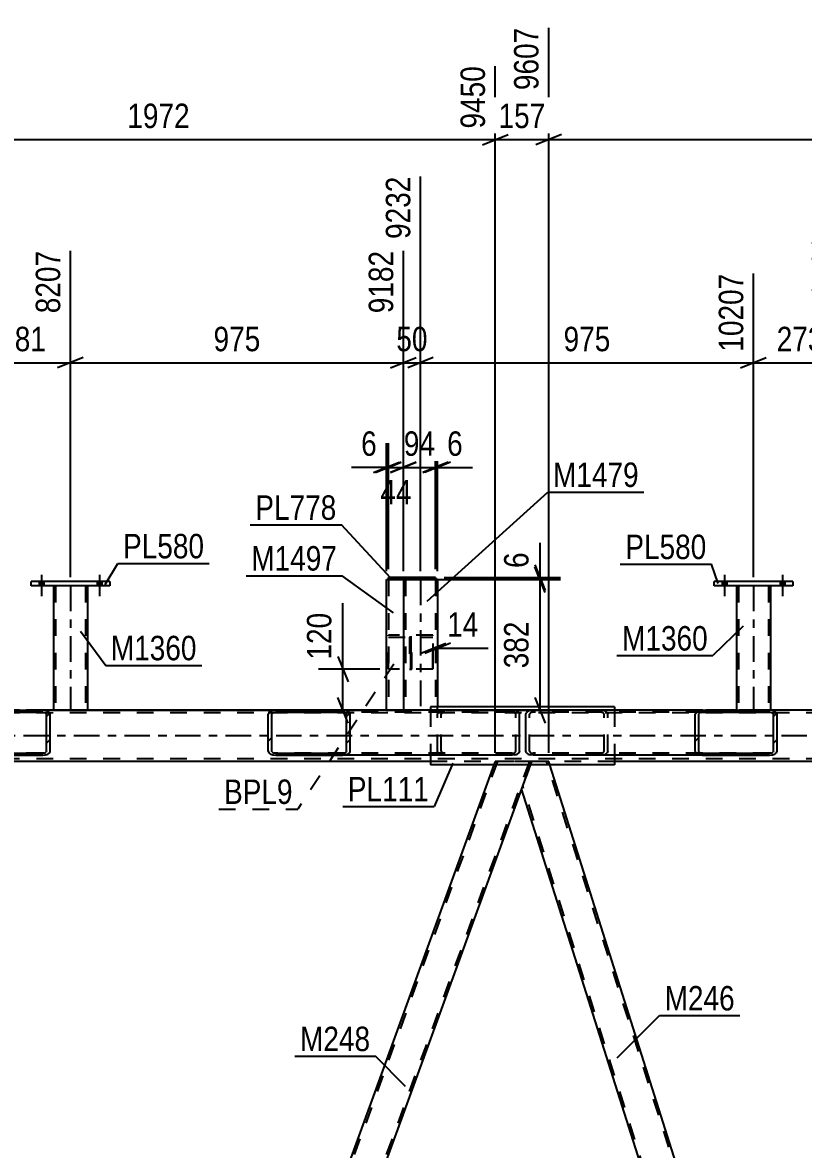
# Model space of a CAD drawing. Header units: millimetres. Extents: x -858 to 331, y -869 to -28.
# Drawn here: x -463.4 to -371.9, y -333 to -201 of the extents above; entities that cross this region are included whole.
import ezdxf

# ---------------------------------------------------------------- set-up
doc = ezdxf.new("R2010")
doc.units = ezdxf.units.MM
doc.linetypes.add('DXK_LINE_DOT2', pattern=[3.9198, 1.9599, -1.9599])
doc.linetypes.add('DXK_LINE_DOT3', pattern=[5.9187, 2.979, -0.9799, 0.9799, -0.9799])
doc.styles.add('Arial Narrow', font='ARIALN.TTF', dxfattribs={"height": 0.2})

# ---------------------------------------------------------------- blocks, each defined once
blk = doc.blocks.new('Part-570393797-12494 - 12424')
at = {"color": 2, "linetype": 'Continuous'}
for p, q in [((-420.75, -281.54), (-420.75, -266.24)), ((-420.75, -266.24), (-418.75, -266.24)), ((-418.75, -266.24), (-418.75, -281.54))]:
    blk.add_line(p, q, dxfattribs=at)
at = {"color": 7, "linetype": 'DXK_LINE_DOT2'}
for p, q in [((-420.51, -266.24), (-420.51, -281.54)), ((-420.75, -281.54), (-418.75, -281.54)), ((-420.75, -281.54), (-420.75, -281.54)), ((-420.75, -281.54), (-420.75, -281.54)), ((-418.75, -281.54), (-418.75, -281.54)), ((-418.75, -281.54), (-418.75, -281.54)), ((-418.75, -281.54), (-418.75, -281.54))]:
    blk.add_line(p, q, dxfattribs=at)
at = {"color": 7, "linetype": 'DXK_LINE_DOT3'}
blk.add_line((-418.75, -266.24), (-418.75, -281.54), dxfattribs=at)
blk = doc.blocks.new('Part-570393797-12430 - 12424')
at = {"color": 2, "linetype": 'Continuous'}
for p, q in [((-415.56, -281.14), (-415.56, -281.54)), ((-394.01, -281.14), (-415.56, -281.14)), ((-394.01, -281.14), (-394.01, -281.54)), ((-415.56, -286.82), (-415.56, -287.94)), ((-394.01, -286.82), (-394.01, -287.94)), ((-394.01, -287.94), (-415.56, -287.94))]:
    blk.add_line(p, q, dxfattribs=at)
at = {"color": 7, "linetype": 'DXK_LINE_DOT2'}
for p, q in [((-415.56, -281.54), (-415.56, -286.82)), ((-394.01, -281.54), (-394.01, -286.82))]:
    blk.add_line(p, q, dxfattribs=at)
blk = doc.blocks.new('Part-570393797-12452 - 12424')
at = {"color": 7, "linetype": 'DXK_LINE_DOT2'}
for p, q in [((-418.75, -266.24), (-418.75, -281.54)), ((-418.68, -266.24), (-418.75, -266.24)), ((-418.51, -266.24), (-418.51, -281.54)), ((-418.51, -266.24), (-418.49, -266.24)), ((-414.99, -266.24), (-414.99, -281.54)), ((-414.75, -281.54), (-414.75, -281.14)), ((-414.75, -281.54), (-415.56, -281.54))]:
    blk.add_line(p, q, dxfattribs=at)
at = {"color": 2, "linetype": 'Continuous'}
for p, q in [((-414.75, -266.24), (-418.68, -266.24)), ((-414.75, -266.24), (-414.75, -281.14)), ((-415.56, -281.54), (-418.75, -281.54))]:
    blk.add_line(p, q, dxfattribs=at)
at = {"color": 7, "linetype": 'DXK_LINE_DOT3'}
blk.add_line((-416.75, -266.24), (-416.75, -281.54), dxfattribs=at)
blk = doc.blocks.new('Part-570393797-12536 - 12424')
at = {"color": 7, "linetype": 'DXK_LINE_DOT2'}
for p, q in [((-87.4, -281.86), (-786.02, -281.86)), ((-87.4, -281.54), (-754, -281.54)), ((-460.99, -281.54), (-518.85, -281.54)), ((-375.86, -281.54), (-433.71, -281.54)), ((-87.4, -287.22), (-786.02, -287.22)), ((-394.01, -287.54), (-415.56, -287.54))]:
    blk.add_line(p, q, dxfattribs=at)
at = {"color": 2, "linetype": 'Continuous'}
for p, q in [((-433.71, -281.54), (-460.99, -281.54)), ((-348.58, -281.54), (-375.86, -281.54)), ((-415.56, -287.54), (-479.14, -287.54)), ((-330.42, -287.54), (-394.01, -287.54))]:
    blk.add_line(p, q, dxfattribs=at)
at = {"color": 7, "linetype": 'DXK_LINE_DOT3'}
blk.add_line((-87.4, -284.54), (-786.02, -284.54), dxfattribs=at)
blk = doc.blocks.new('Part-570393797-12509 - 12424')
at = {"color": 2, "linetype": 'Continuous'}
for p, q in [((-414.99, -266), (-420.51, -266)), ((-420.51, -266.24), (-420.51, -266)), ((-418.68, -266.24), (-418.75, -266.24)), ((-414.99, -266), (-414.99, -266.24))]:
    blk.add_line(p, q, dxfattribs=at)
at = {"color": 7, "linetype": 'DXK_LINE_DOT2'}
for p, q in [((-418.75, -266.24), (-420.51, -266.24)), ((-414.99, -266.24), (-418.68, -266.24))]:
    blk.add_line(p, q, dxfattribs=at)
blk = doc.blocks.new('Part-570393797-12618 - 12424')
at = {"color": 2, "linetype": 'Continuous'}
for p, q in [((-459.75, -266.96), (-459.75, -281.54)), ((-455.75, -266.96), (-455.75, -281.54)), ((-459.75, -281.54), (-455.75, -281.54))]:
    blk.add_line(p, q, dxfattribs=at)
at = {"color": 7, "linetype": 'DXK_LINE_DOT2'}
for p, q in [((-455.75, -266.96), (-459.75, -266.96)), ((-459.75, -266.96), (-459.71, -266.96)), ((-459.51, -266.96), (-459.51, -281.54)), ((-455.99, -266.96), (-455.99, -281.54)), ((-456.04, -281.54), (-456, -281.54)), ((-456, -281.54), (-456.04, -281.54)), ((-456, -281.54), (-455.99, -281.54)), ((-455.99, -281.54), (-456, -281.54))]:
    blk.add_line(p, q, dxfattribs=at)
at = {"color": 7, "linetype": 'DXK_LINE_DOT3'}
blk.add_line((-457.75, -266.96), (-457.75, -281.54), dxfattribs=at)
blk = doc.blocks.new('Part-570393797-13014 - 12424')
at = {"linetype": 'Continuous'}
h = blk.add_hatch(dxfattribs=at)
h.set_pattern_fill('', scale=0.7, style=0, pattern_type=0)
h.set_pattern_definition([(45, (-434.586, -282.0163), (-1.57154, 1.57154), [])])
h.paths.add_polyline_path([(-434.52, -281.83), (-434.59, -282.02), (-434.59, -286.34), (-434.52, -286.52), (-434.33, -286.68), (-434.05, -286.78), (-433.71, -286.82), (-425.85, -286.82), (-425.52, -286.78), (-425.23, -286.68), (-425.04, -286.52), (-424.98, -286.34), (-424.98, -282.02), (-425.04, -281.83), (-425.23, -281.68), (-425.52, -281.57), (-425.85, -281.54), (-433.71, -281.54), (-434.05, -281.57), (-434.33, -281.68)])
h.paths.add_polyline_path([(-433.88, -281.79), (-433.71, -281.78), (-425.85, -281.78), (-425.68, -281.79), (-425.54, -281.85), (-425.45, -281.92), (-425.41, -282.02), (-425.41, -286.34), (-425.45, -286.43), (-425.54, -286.51), (-425.68, -286.56), (-425.85, -286.58), (-433.71, -286.58), (-433.88, -286.56), (-434.02, -286.51), (-434.12, -286.43), (-434.15, -286.34), (-434.15, -282.02), (-434.12, -281.92), (-434.02, -281.85)])
at = {"color": 2, "linetype": 'Continuous'}
for p, q in [((-434.52, -281.83), (-434.59, -282.02)), ((-434.59, -286.34), (-434.59, -282.02)), ((-434.15, -282.02), (-434.12, -281.92)), ((-434.15, -286.34), (-434.15, -282.02)), ((-433.71, -281.54), (-434.05, -281.57)), ((-433.88, -281.79), (-433.71, -281.78)), ((-433.71, -281.54), (-425.85, -281.54)), ((-433.71, -281.78), (-425.85, -281.78)), ((-406.02, -281.54), (-425.85, -281.54)), ((-425.52, -281.57), (-425.85, -281.54)), ((-425.85, -281.78), (-425.68, -281.79)), ((-425.45, -281.92), (-425.41, -282.02)), ((-425.41, -286.34), (-425.41, -282.02)), ((-424.98, -282.02), (-425.04, -281.83)), ((-424.98, -286.34), (-424.98, -282.02)), ((-406.02, -281.54), (-405.69, -281.57)), ((-405.22, -281.83), (-405.15, -282.02)), ((-405.15, -286.34), (-405.15, -282.02)), ((-434.59, -286.34), (-434.52, -286.52)), ((-434.12, -286.43), (-434.15, -286.34)), ((-425.41, -286.34), (-425.45, -286.43)), ((-425.04, -286.52), (-424.98, -286.34)), ((-405.15, -286.34), (-405.22, -286.52)), ((-434.05, -286.78), (-433.71, -286.82)), ((-433.71, -286.58), (-433.88, -286.56)), ((-433.71, -286.58), (-425.85, -286.58)), ((-433.71, -286.82), (-425.85, -286.82)), ((-425.68, -286.56), (-425.85, -286.58)), ((-425.85, -286.82), (-425.52, -286.78)), ((-406.02, -286.82), (-425.85, -286.82)), ((-405.69, -286.78), (-406.02, -286.82))]:
    blk.add_line(p, q, dxfattribs=at)
at = {"color": 7, "linetype": 'DXK_LINE_DOT2'}
for p, q in [((-425.85, -281.54), (-433.71, -281.54)), ((-406.02, -281.78), (-433.71, -281.78)), ((-414.76, -282.02), (-414.69, -281.83)), ((-414.76, -286.34), (-414.76, -282.02)), ((-414.29, -281.92), (-414.32, -282.02)), ((-414.32, -286.34), (-414.32, -282.02)), ((-414.22, -281.57), (-413.88, -281.54)), ((-413.88, -281.78), (-414.05, -281.79)), ((-405.86, -281.79), (-406.02, -281.78)), ((-405.59, -282.02), (-405.62, -281.92)), ((-405.59, -286.34), (-405.59, -282.02)), ((-414.69, -286.52), (-414.76, -286.34)), ((-414.32, -286.34), (-414.29, -286.43)), ((-405.62, -286.43), (-405.59, -286.34)), ((-406.02, -286.58), (-433.71, -286.58)), ((-425.85, -286.82), (-433.71, -286.82)), ((-413.88, -286.82), (-414.22, -286.78)), ((-414.05, -286.56), (-413.88, -286.58)), ((-406.02, -286.58), (-405.86, -286.56))]:
    blk.add_line(p, q, dxfattribs=at)
at = {"color": 2, "linetype": 'Continuous'}
for centre, radius, start, end in [((-433.91, -282.38), 0.817, 99.5183, 138.064), ((-433.81, -282.2), 0.409, 99.5183, 138.064), ((-425.75, -282.2), 0.409, 41.9361, 80.4818), ((-425.65, -282.38), 0.817, 41.9361, 80.4818), ((-405.82, -282.38), 0.817, 41.9361, 80.4818), ((-433.81, -286.16), 0.409, 221.9361, 260.4818), ((-425.75, -286.16), 0.409, 279.5183, 318.064), ((-433.91, -285.97), 0.817, 221.9361, 260.4818), ((-425.65, -285.97), 0.817, 279.5183, 318.064), ((-405.82, -285.97), 0.817, 279.5183, 318.064)]:
    blk.add_arc(centre, radius, start, end, dxfattribs=at)
at = {"color": 7, "linetype": 'DXK_LINE_DOT2'}
for centre, radius, start, end in [((-414.08, -282.38), 0.817, 99.5183, 138.064), ((-413.98, -282.2), 0.409, 99.5183, 138.064), ((-405.92, -282.2), 0.409, 41.9361, 80.4818), ((-413.98, -286.16), 0.409, 221.9361, 260.4818), ((-405.92, -286.16), 0.409, 279.5183, 318.064), ((-414.08, -285.97), 0.817, 221.9361, 260.4818)]:
    blk.add_arc(centre, radius, start, end, dxfattribs=at)
blk = doc.blocks.new('Part-570393797-12718 - 12424')
at = {"color": 2, "linetype": 'Continuous'}
for p, q in [((-453.15, -266.48), (-462.35, -266.48)), ((-462.35, -266.96), (-462.35, -266.48)), ((-453.15, -266.48), (-453.15, -266.96)), ((-453.15, -266.96), (-462.35, -266.96))]:
    blk.add_line(p, q, dxfattribs=at)
blk = doc.blocks.new('Part-570393797-12723 - 12424')
at = {"color": 7, "linetype": 'DXK_LINE_DOT2'}
for p, q in [((-415.3, -272.73), (-420.5, -272.73)), ((-420.5, -276.73), (-420.5, -272.73)), ((-420.5, -272.97), (-415.3, -272.97)), ((-415.3, -276.73), (-415.3, -272.73)), ((-415.3, -276.73), (-420.5, -276.73))]:
    blk.add_line(p, q, dxfattribs=at)
blk = doc.blocks.new('Part-570393797-12724 - 12424')
at = {"color": 7, "linetype": 'DXK_LINE_DOT2'}
for p, q in [((-417.78, -272.97), (-418.02, -272.97)), ((-418.02, -272.97), (-418.02, -276.73)), ((-417.78, -276.73), (-417.78, -272.97)), ((-418.02, -273.57), (-417.78, -273.57)), ((-418.02, -276.73), (-417.78, -276.73))]:
    blk.add_line(p, q, dxfattribs=at)
at = {"color": 7, "linetype": 'DXK_LINE_DOT3'}
for p, q in [((-417.9, -272.97), (-417.9, -276.73)), ((-417.9, -276.73), (-417.9, -272.97))]:
    blk.add_line(p, q, dxfattribs=at)
blk = doc.blocks.new('Bolt-570393797-12895 - 12424')
at = {"linetype": 'Continuous'}
for points in [[(-380.87, -266.48), (-381.43, -266.48), (-381.43, -266.96), (-380.87, -266.96)], [(-380.87, -266.48), (-381.43, -266.48), (-381.43, -266.96), (-380.87, -266.96)], [(-374.07, -266.48), (-374.63, -266.48), (-374.63, -266.96), (-374.07, -266.96)], [(-374.07, -266.48), (-374.63, -266.48), (-374.63, -266.96), (-374.07, -266.96)]]:
    blk.add_hatch(color=1, dxfattribs=at).paths.add_polyline_path(points)
at = {"color": 1, "linetype": 'Continuous'}
for p, q in [((-381.43, -266.48), (-381.43, -266.96)), ((-381.43, -266.48), (-381.43, -266.96)), ((-381.15, -265.68), (-381.15, -268.2)), ((-381.15, -265.68), (-381.15, -268.2)), ((-380.87, -266.48), (-380.87, -266.96)), ((-380.87, -266.48), (-380.87, -266.96)), ((-374.63, -266.48), (-374.63, -266.96)), ((-374.63, -266.48), (-374.63, -266.96)), ((-374.35, -265.68), (-374.35, -268.2)), ((-374.35, -265.68), (-374.35, -268.2)), ((-374.07, -266.48), (-374.07, -266.96)), ((-374.07, -266.48), (-374.07, -266.96))]:
    blk.add_line(p, q, dxfattribs=at)
blk = doc.blocks.new('Bolt-570393797-12897 - 12424')
at = {"linetype": 'Continuous'}
for points in [[(-460.87, -266.48), (-461.43, -266.48), (-461.43, -266.96), (-460.87, -266.96)], [(-460.87, -266.48), (-461.43, -266.48), (-461.43, -266.96), (-460.87, -266.96)], [(-454.07, -266.48), (-454.63, -266.48), (-454.63, -266.96), (-454.07, -266.96)], [(-454.07, -266.48), (-454.63, -266.48), (-454.63, -266.96), (-454.07, -266.96)]]:
    blk.add_hatch(color=1, dxfattribs=at).paths.add_polyline_path(points)
at = {"color": 1, "linetype": 'Continuous'}
for p, q in [((-461.43, -266.48), (-461.43, -266.96)), ((-461.43, -266.48), (-461.43, -266.96)), ((-461.15, -265.68), (-461.15, -268.2)), ((-461.15, -265.68), (-461.15, -268.2)), ((-460.87, -266.48), (-460.87, -266.96)), ((-460.87, -266.48), (-460.87, -266.96)), ((-454.63, -266.48), (-454.63, -266.96)), ((-454.63, -266.48), (-454.63, -266.96)), ((-454.35, -265.68), (-454.35, -268.2)), ((-454.35, -265.68), (-454.35, -268.2)), ((-454.07, -266.48), (-454.07, -266.96)), ((-454.07, -266.48), (-454.07, -266.96))]:
    blk.add_line(p, q, dxfattribs=at)
blk = doc.blocks.new('Part-570393797-12948 - 12424')
at = {"linetype": 'Continuous'}
h = blk.add_hatch(dxfattribs=at)
h.set_pattern_fill('', scale=0.7, style=0, pattern_type=0)
h.set_pattern_definition([(45, (-384.5895, -282.0162), (-1.57154, 1.57154), [])])
h.paths.add_polyline_path([(-384.52, -281.83), (-384.59, -282.02), (-384.59, -286.34), (-384.52, -286.52), (-384.33, -286.68), (-384.05, -286.78), (-383.72, -286.82), (-375.86, -286.82), (-375.52, -286.78), (-375.24, -286.68), (-375.05, -286.52), (-374.98, -286.34), (-374.98, -282.02), (-375.05, -281.83), (-375.24, -281.68), (-375.52, -281.57), (-375.86, -281.54), (-383.72, -281.54), (-384.05, -281.57), (-384.33, -281.68)])
h.paths.add_polyline_path([(-383.88, -281.79), (-383.72, -281.78), (-375.86, -281.78), (-375.69, -281.79), (-375.55, -281.85), (-375.45, -281.92), (-375.42, -282.02), (-375.42, -286.34), (-375.45, -286.43), (-375.55, -286.51), (-375.69, -286.56), (-375.86, -286.58), (-383.72, -286.58), (-383.88, -286.56), (-384.02, -286.51), (-384.12, -286.43), (-384.15, -286.34), (-384.15, -282.02), (-384.12, -281.92), (-384.02, -281.85)])
at = {"color": 2, "linetype": 'Continuous'}
for p, q in [((-404.42, -282.02), (-404.35, -281.83)), ((-404.42, -286.34), (-404.42, -282.02)), ((-403.88, -281.57), (-403.55, -281.54)), ((-383.72, -281.54), (-403.55, -281.54)), ((-384.52, -281.83), (-384.59, -282.02)), ((-384.59, -286.34), (-384.59, -282.02)), ((-384.15, -282.02), (-384.12, -281.92)), ((-384.15, -286.34), (-384.15, -282.02)), ((-383.72, -281.54), (-384.05, -281.57)), ((-383.88, -281.79), (-383.72, -281.78)), ((-383.72, -281.54), (-375.86, -281.54)), ((-383.72, -281.78), (-375.86, -281.78)), ((-375.52, -281.57), (-375.86, -281.54)), ((-375.86, -281.78), (-375.69, -281.79)), ((-375.45, -281.92), (-375.42, -282.02)), ((-375.42, -286.34), (-375.42, -282.02)), ((-374.98, -282.02), (-375.05, -281.83)), ((-374.98, -286.34), (-374.98, -282.02)), ((-404.35, -286.52), (-404.42, -286.34)), ((-384.59, -286.34), (-384.52, -286.52)), ((-384.12, -286.43), (-384.15, -286.34)), ((-375.42, -286.34), (-375.45, -286.43)), ((-375.05, -286.52), (-374.98, -286.34)), ((-403.55, -286.82), (-403.88, -286.78)), ((-383.72, -286.82), (-403.55, -286.82)), ((-384.05, -286.78), (-383.72, -286.82)), ((-383.72, -286.58), (-383.88, -286.56)), ((-383.72, -286.58), (-375.86, -286.58)), ((-383.72, -286.82), (-375.86, -286.82)), ((-375.69, -286.56), (-375.86, -286.58)), ((-375.86, -286.82), (-375.52, -286.78))]:
    blk.add_line(p, q, dxfattribs=at)
at = {"color": 7, "linetype": 'DXK_LINE_DOT2'}
for p, q in [((-403.95, -281.92), (-403.98, -282.02)), ((-403.98, -286.34), (-403.98, -282.02)), ((-403.55, -281.78), (-403.71, -281.79)), ((-375.86, -281.78), (-403.55, -281.78)), ((-395.68, -281.54), (-395.35, -281.57)), ((-395.52, -281.79), (-395.68, -281.78)), ((-395.25, -282.02), (-395.28, -281.92)), ((-395.25, -286.34), (-395.25, -282.02)), ((-394.88, -281.83), (-394.81, -282.02)), ((-394.81, -286.34), (-394.81, -282.02)), ((-375.86, -281.54), (-383.72, -281.54)), ((-403.98, -286.34), (-403.95, -286.43)), ((-395.28, -286.43), (-395.25, -286.34)), ((-394.81, -286.34), (-394.88, -286.52)), ((-403.71, -286.56), (-403.55, -286.58)), ((-375.86, -286.58), (-403.55, -286.58)), ((-395.68, -286.58), (-395.52, -286.56)), ((-395.35, -286.78), (-395.68, -286.82)), ((-375.86, -286.82), (-383.72, -286.82))]:
    blk.add_line(p, q, dxfattribs=at)
at = {"color": 2, "linetype": 'Continuous'}
for centre, radius, start, end in [((-403.74, -282.38), 0.817, 99.5183, 138.064), ((-383.92, -282.38), 0.817, 99.5183, 138.064), ((-383.82, -282.2), 0.409, 99.5183, 138.064), ((-375.76, -282.2), 0.409, 41.9361, 80.4818), ((-375.66, -282.38), 0.817, 41.9361, 80.4818), ((-383.82, -286.16), 0.409, 221.9361, 260.4818), ((-375.76, -286.16), 0.409, 279.5183, 318.064), ((-403.74, -285.97), 0.817, 221.9361, 260.4818), ((-383.92, -285.97), 0.817, 221.9361, 260.4818), ((-375.66, -285.97), 0.817, 279.5183, 318.064)]:
    blk.add_arc(centre, radius, start, end, dxfattribs=at)
at = {"color": 7, "linetype": 'DXK_LINE_DOT2'}
for centre, radius, start, end in [((-403.64, -282.2), 0.409, 99.5183, 138.064), ((-395.58, -282.2), 0.409, 41.9361, 80.4818), ((-395.48, -282.38), 0.817, 41.9361, 80.4818), ((-403.64, -286.16), 0.409, 221.9361, 260.4818), ((-395.58, -286.16), 0.409, 279.5183, 318.064), ((-395.48, -285.97), 0.817, 279.5183, 318.064)]:
    blk.add_arc(centre, radius, start, end, dxfattribs=at)
blk = doc.blocks.new('Part-570393797-12949 - 12424')
at = {"linetype": 'Continuous'}
h = blk.add_hatch(dxfattribs=at)
h.set_pattern_fill('', scale=0.7, style=0, pattern_type=0)
h.set_pattern_definition([(45, (-469.7237, -282.0163), (-1.57154, 1.57154), [])])
h.paths.add_polyline_path([(-469.66, -281.83), (-469.72, -282.02), (-469.72, -286.34), (-469.66, -286.52), (-469.47, -286.68), (-469.18, -286.78), (-468.85, -286.82), (-460.99, -286.82), (-460.66, -286.78), (-460.37, -286.68), (-460.18, -286.52), (-460.12, -286.34), (-460.12, -282.02), (-460.18, -281.83), (-460.37, -281.68), (-460.66, -281.57), (-460.99, -281.54), (-468.85, -281.54), (-469.18, -281.57), (-469.47, -281.68)])
h.paths.add_polyline_path([(-469.02, -281.79), (-468.85, -281.78), (-460.99, -281.78), (-460.82, -281.79), (-460.68, -281.85), (-460.59, -281.92), (-460.55, -282.02), (-460.55, -286.34), (-460.59, -286.43), (-460.68, -286.51), (-460.82, -286.56), (-460.99, -286.58), (-468.85, -286.58), (-469.02, -286.56), (-469.16, -286.51), (-469.25, -286.43), (-469.29, -286.34), (-469.29, -282.02), (-469.25, -281.92), (-469.16, -281.85)])
at = {"color": 2, "linetype": 'Continuous'}
for p, q in [((-489.55, -282.02), (-489.49, -281.83)), ((-489.55, -286.34), (-489.55, -282.02)), ((-489.01, -281.57), (-488.68, -281.54)), ((-468.85, -281.54), (-488.68, -281.54)), ((-469.66, -281.83), (-469.72, -282.02)), ((-469.72, -286.34), (-469.72, -282.02)), ((-469.29, -282.02), (-469.25, -281.92)), ((-469.29, -286.34), (-469.29, -282.02)), ((-468.85, -281.54), (-469.18, -281.57)), ((-469.02, -281.79), (-468.85, -281.78)), ((-468.85, -281.54), (-460.99, -281.54)), ((-468.85, -281.78), (-460.99, -281.78)), ((-460.66, -281.57), (-460.99, -281.54)), ((-460.99, -281.78), (-460.82, -281.79)), ((-460.59, -281.92), (-460.55, -282.02)), ((-460.55, -286.34), (-460.55, -282.02)), ((-460.12, -282.02), (-460.18, -281.83)), ((-460.12, -286.34), (-460.12, -282.02)), ((-489.49, -286.52), (-489.55, -286.34)), ((-469.72, -286.34), (-469.66, -286.52)), ((-469.25, -286.43), (-469.29, -286.34)), ((-460.55, -286.34), (-460.59, -286.43)), ((-460.18, -286.52), (-460.12, -286.34)), ((-488.68, -286.82), (-489.01, -286.78)), ((-468.85, -286.82), (-488.68, -286.82)), ((-469.18, -286.78), (-468.85, -286.82)), ((-468.85, -286.58), (-469.02, -286.56)), ((-468.85, -286.58), (-460.99, -286.58)), ((-468.85, -286.82), (-460.99, -286.82)), ((-460.82, -286.56), (-460.99, -286.58)), ((-460.99, -286.82), (-460.66, -286.78))]:
    blk.add_line(p, q, dxfattribs=at)
at = {"color": 7, "linetype": 'DXK_LINE_DOT2'}
for p, q in [((-489.08, -281.92), (-489.12, -282.02)), ((-489.12, -286.34), (-489.12, -282.02)), ((-488.68, -281.78), (-488.85, -281.79)), ((-460.99, -281.78), (-488.68, -281.78)), ((-480.82, -281.54), (-480.48, -281.57)), ((-480.65, -281.79), (-480.82, -281.78)), ((-480.38, -282.02), (-480.41, -281.92)), ((-480.38, -286.34), (-480.38, -282.02)), ((-480.01, -281.83), (-479.94, -282.02)), ((-479.94, -286.34), (-479.94, -282.02)), ((-460.99, -281.54), (-468.85, -281.54)), ((-489.12, -286.34), (-489.08, -286.43)), ((-480.41, -286.43), (-480.38, -286.34)), ((-479.94, -286.34), (-480.01, -286.52)), ((-488.85, -286.56), (-488.68, -286.58)), ((-460.99, -286.58), (-488.68, -286.58)), ((-480.82, -286.58), (-480.65, -286.56)), ((-480.48, -286.78), (-480.82, -286.82)), ((-460.99, -286.82), (-468.85, -286.82))]:
    blk.add_line(p, q, dxfattribs=at)
at = {"color": 2, "linetype": 'Continuous'}
for centre, radius, start, end in [((-488.88, -282.38), 0.817, 99.5183, 138.064), ((-469.05, -282.38), 0.817, 99.5183, 138.064), ((-468.95, -282.2), 0.409, 99.5183, 138.064), ((-460.89, -282.2), 0.409, 41.9361, 80.4818), ((-460.79, -282.38), 0.817, 41.9361, 80.4818), ((-468.95, -286.16), 0.409, 221.9361, 260.4818), ((-460.89, -286.16), 0.409, 279.5183, 318.064), ((-488.88, -285.97), 0.817, 221.9361, 260.4818), ((-469.05, -285.97), 0.817, 221.9361, 260.4818), ((-460.79, -285.97), 0.817, 279.5183, 318.064)]:
    blk.add_arc(centre, radius, start, end, dxfattribs=at)
at = {"color": 7, "linetype": 'DXK_LINE_DOT2'}
for centre, radius, start, end in [((-488.78, -282.2), 0.409, 99.5183, 138.064), ((-480.72, -282.2), 0.409, 41.9361, 80.4818), ((-480.62, -282.38), 0.817, 41.9361, 80.4818), ((-488.78, -286.16), 0.409, 221.9361, 260.4818), ((-480.72, -286.16), 0.409, 279.5183, 318.064), ((-480.62, -285.97), 0.817, 279.5183, 318.064)]:
    blk.add_arc(centre, radius, start, end, dxfattribs=at)
blk = doc.blocks.new('Part-570393797-12954 - 12424')
at = {"color": 7, "linetype": 'DXK_LINE_DOT2'}
for p, q in [((-407.75, -287.54), (-451.06, -406.54)), ((-404, -287.54), (-447.31, -406.54)), ((-408, -287.54), (-408.15, -287.94)), ((-403.75, -287.54), (-408, -287.54)), ((-408, -287.54), (-407.96, -287.54)), ((-403.75, -287.54), (-404.91, -290.74)), ((-450.15, -403.33), (-451.32, -406.54)), ((-447.06, -406.54), (-451.32, -406.54)), ((-446.91, -406.14), (-447.06, -406.54))]:
    blk.add_line(p, q, dxfattribs=at)
at = {"color": 2, "linetype": 'Continuous'}
for p, q in [((-408.15, -287.94), (-450.15, -403.33)), ((-404.91, -290.74), (-446.91, -406.14))]:
    blk.add_line(p, q, dxfattribs=at)
blk = doc.blocks.new('Part-570393797-13080 - 12424')
at = {"color": 2, "linetype": 'Continuous'}
for p, q in [((-379.75, -266.96), (-379.75, -281.54)), ((-375.75, -266.96), (-375.75, -281.54)), ((-379.75, -281.54), (-375.75, -281.54))]:
    blk.add_line(p, q, dxfattribs=at)
at = {"color": 7, "linetype": 'DXK_LINE_DOT2'}
for p, q in [((-375.75, -266.96), (-379.75, -266.96)), ((-379.75, -266.96), (-379.71, -266.96)), ((-379.51, -266.96), (-379.51, -281.54)), ((-375.99, -266.96), (-375.99, -281.54)), ((-376.01, -281.54), (-376.05, -281.54)), ((-376.05, -281.54), (-376.01, -281.54)), ((-376.01, -281.54), (-375.99, -281.54)), ((-375.99, -281.54), (-376.01, -281.54))]:
    blk.add_line(p, q, dxfattribs=at)
at = {"color": 7, "linetype": 'DXK_LINE_DOT3'}
blk.add_line((-377.75, -266.96), (-377.75, -281.54), dxfattribs=at)
blk = doc.blocks.new('Part-570393797-13035 - 12424')
at = {"color": 7, "linetype": 'DXK_LINE_DOT2'}
for p, q in [((-403.75, -287.54), (-403.89, -287.94)), ((-401.73, -287.54), (-403.75, -287.54)), ((-365.15, -403.7), (-401.99, -287.54)), ((-401.61, -287.94), (-401.73, -287.54)), ((-367.94, -406.54), (-404.78, -290.37)), ((-365.15, -403.7), (-365.28, -404.07)), ((-368.19, -406.54), (-368.32, -406.14)), ((-366.18, -406.54), (-368.19, -406.54)), ((-366.04, -406.14), (-366.18, -406.54))]:
    blk.add_line(p, q, dxfattribs=at)
at = {"color": 2, "linetype": 'Continuous'}
for p, q in [((-403.89, -287.94), (-404.91, -290.74)), ((-365.02, -403.33), (-401.61, -287.94)), ((-368.32, -406.14), (-404.91, -290.74)), ((-365.02, -403.33), (-366.04, -406.14))]:
    blk.add_line(p, q, dxfattribs=at)
blk = doc.blocks.new('Part-570393797-13085 - 12424')
at = {"color": 2, "linetype": 'Continuous'}
for p, q in [((-373.15, -266.48), (-382.35, -266.48)), ((-382.35, -266.96), (-382.35, -266.48)), ((-373.15, -266.48), (-373.15, -266.96)), ((-373.15, -266.96), (-382.35, -266.96))]:
    blk.add_line(p, q, dxfattribs=at)
blk = doc.blocks.new('Part-570393797-13204 - 12424')
at = {"color": 7, "linetype": 'DXK_LINE_DOT2'}
for p, q in [((-488.88, -287.54), (-489.03, -287.94)), ((-486.87, -287.54), (-488.88, -287.54)), ((-450.28, -403.7), (-487.12, -287.54)), ((-486.74, -287.94), (-486.87, -287.54)), ((-453.08, -406.54), (-489.91, -290.37)), ((-450.28, -403.7), (-450.42, -404.07)), ((-453.33, -406.54), (-453.46, -406.14)), ((-451.32, -406.54), (-453.33, -406.54)), ((-451.17, -406.14), (-451.32, -406.54))]:
    blk.add_line(p, q, dxfattribs=at)
at = {"color": 2, "linetype": 'Continuous'}
for p, q in [((-489.03, -287.94), (-490.05, -290.74)), ((-450.15, -403.33), (-486.74, -287.94)), ((-453.46, -406.14), (-490.05, -290.74)), ((-450.15, -403.33), (-451.17, -406.14))]:
    blk.add_line(p, q, dxfattribs=at)
blk = doc.blocks.new('StraightDimension-570393797-14548 - 12424')
at = {"color": 7, "linetype": 'Continuous'}
for p, q in [((-414.99, -265), (-414.99, -250.24)), ((-414.75, -265.24), (-414.75, -250.24)), ((-416.49, -253.69), (-413.49, -252.49)), ((-413.25, -252.49), (-416.25, -253.69)), ((-414.99, -253.09), (-414.75, -253.09)), ((-414.75, -253.09), (-410.67, -253.09)), ((-414.75, -253.09), (-410.67, -253.09))]:
    blk.add_line(p, q, dxfattribs=at)
at = {"color": 0}
blk.add_wipeout([(-411.2, -252.34), (-411.2, -248.14), (-414.23, -248.14), (-414.23, -252.34)], dxfattribs=at)
at = {"color": 3, "style": 'Arial Narrow'}
blk.add_text('6', height=2.86, dxfattribs=at).set_placement((-413.63, -251.74))
blk = doc.blocks.new('StraightDimension-570393797-14068 - 12424')
at = {"color": 7, "linetype": 'Continuous'}
for p, q in [((-402.15, -267.74), (-403.35, -264.74)), ((-419.75, -266.24), (-400.35, -266.24)), ((-402.75, -281.54), (-402.75, -266.24)), ((-403.35, -280.04), (-402.15, -283.04)), ((-413.75, -281.54), (-400.35, -281.54))]:
    blk.add_line(p, q, dxfattribs=at)
at = {"color": 0}
blk.add_wipeout([(-403.5, -270.55), (-407.7, -270.55), (-407.7, -277.23), (-403.5, -277.23)], dxfattribs=at)
at = {"color": 3, "style": 'Arial Narrow'}
blk.add_text('382', height=2.863, rotation=90.0002, dxfattribs=at).set_placement((-404.1, -276.63))
blk = doc.blocks.new('StraightDimension-570393797-14477 - 12424')
at = {"color": 7, "linetype": 'Continuous'}
for p, q in [((-425.84, -276.73), (-425.84, -269)), ((-425.84, -276.73), (-425.84, -269)), ((-426.44, -275.23), (-425.24, -278.23)), ((-421.5, -276.73), (-428.69, -276.73)), ((-425.84, -281.54), (-425.84, -276.73)), ((-425.24, -283.04), (-426.44, -280.04)), ((-458.75, -281.54), (-423.44, -281.54))]:
    blk.add_line(p, q, dxfattribs=at)
at = {"color": 0}
blk.add_wipeout([(-426.59, -269.52), (-430.79, -269.52), (-430.79, -276.21), (-426.59, -276.21)], dxfattribs=at)
at = {"color": 3, "style": 'Arial Narrow'}
blk.add_text('120', height=2.863, rotation=90.0002, dxfattribs=at).set_placement((-427.19, -275.61))
blk = doc.blocks.new('StraightDimension-570393797-14504 - 12424')
at = {"color": 7, "linetype": 'Continuous'}
for p, q in [((-420.51, -265), (-420.51, -250.69)), ((-418.75, -265.24), (-418.75, -250.69)), ((-422.01, -253.69), (-419.01, -252.49)), ((-420.51, -253.09), (-418.75, -253.09)), ((-417.25, -252.49), (-420.25, -253.69))]:
    blk.add_line(p, q, dxfattribs=at)
at = {"color": 0}
blk.add_wipeout([(-417.2, -258.04), (-417.2, -253.84), (-422.06, -253.84), (-422.06, -258.04)], dxfattribs=at)
at = {"color": 3, "style": 'Arial Narrow'}
blk.add_text('44', height=2.863, dxfattribs=at).set_placement((-421.46, -257.44))
blk = doc.blocks.new('StraightDimension-570393797-14526 - 12424')
at = {"color": 7, "linetype": 'Continuous'}
for p, q in [((-418.75, -265.24), (-418.75, -250.24)), ((-414.99, -265), (-414.99, -250.24)), ((-420.25, -253.69), (-417.25, -252.49)), ((-418.75, -253.09), (-414.99, -253.09)), ((-413.49, -252.49), (-416.49, -253.69))]:
    blk.add_line(p, q, dxfattribs=at)
at = {"color": 0}
blk.add_wipeout([(-414.44, -252.34), (-414.44, -248.14), (-419.3, -248.14), (-419.3, -252.34)], dxfattribs=at)
at = {"color": 3, "style": 'Arial Narrow'}
blk.add_text('94', height=2.863, dxfattribs=at).set_placement((-418.7, -251.74))
blk = doc.blocks.new('StraightDimension-570393797-26383 - 12424')
at = {"color": 7, "linetype": 'Continuous'}
for p, q in [((-416.75, -265.24), (-416.75, -219.02)), ((-418.75, -265.24), (-418.75, -227.72)), ((-420.25, -241.44), (-417.25, -240.24)), ((-415.25, -240.24), (-418.25, -241.44)), ((-418.75, -240.84), (-416.75, -240.84))]:
    blk.add_line(p, q, dxfattribs=at)
at = {"color": 0, "linetype": 'Continuous'}
blk.add_wipeout([(-417.35, -218.42), (-421.55, -218.42), (-421.55, -226.94), (-417.35, -226.94)], dxfattribs=at)
at = {"color": 0}
blk.add_wipeout([(-415.32, -240.09), (-415.32, -235.89), (-420.18, -235.89), (-420.18, -240.09)], dxfattribs=at)
at = {"color": 3, "linetype": 'Continuous', "style": 'Arial Narrow'}
blk.add_text('9232', height=2.863, rotation=90.0002, dxfattribs=at).set_placement((-417.95, -226.34))
at = {"color": 3, "style": 'Arial Narrow'}
blk.add_text('50', height=2.863, dxfattribs=at).set_placement((-419.58, -239.49))
blk = doc.blocks.new('StraightDimension-570393797-13796 - 12424')
at = {"color": 7, "linetype": 'Continuous'}
for p, q in [((-416.8, -274.89), (-413.8, -273.69)), ((-413.25, -273.69), (-416.25, -274.89)), ((-415.3, -273.73), (-415.3, -276.69)), ((-415.3, -274.29), (-414.75, -274.29)), ((-414.75, -273.73), (-414.75, -276.69)), ((-414.75, -274.29), (-408.84, -274.29)), ((-414.75, -274.29), (-408.84, -274.29))]:
    blk.add_line(p, q, dxfattribs=at)
at = {"color": 0}
blk.add_wipeout([(-409.37, -273.54), (-409.37, -269.34), (-414.23, -269.34), (-414.23, -273.54)], dxfattribs=at)
at = {"color": 3, "style": 'Arial Narrow'}
blk.add_text('14', height=2.863, dxfattribs=at).set_placement((-413.63, -272.94))
blk = doc.blocks.new('StraightDimension-570393797-14244 - 12424')
at = {"color": 7, "linetype": 'Continuous'}
for p, q in [((-486.87, -286.54), (-486.87, -201.59)), ((-408, -286.54), (-408, -206.09)), ((-485.37, -214.1), (-488.37, -215.3)), ((-486.87, -214.7), (-408, -214.7)), ((-409.5, -215.3), (-406.5, -214.1))]:
    blk.add_line(p, q, dxfattribs=at)
at = {"color": 0}
blk.add_wipeout([(-443.18, -213.95), (-443.18, -209.75), (-451.69, -209.75), (-451.69, -213.95)], dxfattribs=at)
at = {"color": 3, "style": 'Arial Narrow'}
blk.add_text('1972', height=2.863, dxfattribs=at).set_placement((-451.09, -213.35))
at = {"color": 0, "linetype": 'Continuous'}
blk.add_wipeout([(-408.6, -205.49), (-412.8, -205.49), (-412.8, -214), (-408.6, -214)], dxfattribs=at)
at = {"color": 3, "linetype": 'Continuous', "style": 'Arial Narrow'}
blk.add_text('9450', height=2.863, rotation=90.0002, dxfattribs=at).set_placement((-409.2, -213.4))
blk = doc.blocks.new('StraightDimension-570393797-14488 - 12424')
at = {"color": 7, "linetype": 'Continuous'}
for p, q in [((-420.75, -265.24), (-420.75, -250.24)), ((-420.51, -265), (-420.51, -250.24)), ((-420.75, -253.09), (-424.83, -253.09)), ((-420.75, -253.09), (-424.83, -253.09)), ((-422.25, -253.69), (-419.25, -252.49)), ((-419.01, -252.49), (-422.01, -253.69)), ((-420.75, -253.09), (-420.51, -253.09))]:
    blk.add_line(p, q, dxfattribs=at)
at = {"color": 0}
blk.add_wipeout([(-421.28, -252.34), (-421.28, -248.14), (-424.3, -248.14), (-424.3, -252.34)], dxfattribs=at)
at = {"color": 3, "style": 'Arial Narrow'}
blk.add_text('6', height=2.86, dxfattribs=at).set_placement((-423.7, -251.74))
blk = doc.blocks.new('StraightDimension-570393797-14081 - 12424')
at = {"color": 7, "linetype": 'Continuous'}
for p, q in [((-402.75, -266), (-402.75, -261.92)), ((-402.75, -266), (-402.75, -261.92)), ((-403.35, -264.5), (-402.15, -267.5)), ((-402.15, -267.74), (-403.35, -264.74)), ((-419.75, -266.24), (-400.35, -266.24)), ((-413.99, -266), (-400.35, -266)), ((-402.75, -266.24), (-402.75, -266))]:
    blk.add_line(p, q, dxfattribs=at)
at = {"color": 0}
blk.add_wipeout([(-403.5, -262.45), (-407.7, -262.45), (-407.7, -265.48), (-403.5, -265.48)], dxfattribs=at)
at = {"color": 3, "style": 'Arial Narrow'}
blk.add_text('6', height=2.86, rotation=90.0002, dxfattribs=at).set_placement((-404.1, -264.88))
blk = doc.blocks.new('StraightDimension-570393797-26384 - 12424')
at = {"color": 7, "linetype": 'Continuous'}
for p, q in [((-457.75, -265.96), (-457.75, -227.72)), ((-418.75, -265.24), (-418.75, -227.72)), ((-456.25, -240.24), (-459.25, -241.44)), ((-420.25, -241.44), (-417.25, -240.24)), ((-457.75, -240.84), (-418.75, -240.84))]:
    blk.add_line(p, q, dxfattribs=at)
at = {"color": 0}
blk.add_wipeout([(-434.91, -240.09), (-434.91, -235.89), (-441.59, -235.89), (-441.59, -240.09)], dxfattribs=at)
at = {"color": 3, "style": 'Arial Narrow'}
blk.add_text('975', height=2.863, dxfattribs=at).set_placement((-440.99, -239.49))
at = {"color": 0, "linetype": 'Continuous'}
blk.add_wipeout([(-419.35, -227.12), (-423.55, -227.12), (-423.55, -235.64), (-419.35, -235.64)], dxfattribs=at)
at = {"color": 3, "linetype": 'Continuous', "style": 'Arial Narrow'}
blk.add_text('9182', height=2.863, rotation=90.0002, dxfattribs=at).set_placement((-419.95, -235.04))
blk = doc.blocks.new('StraightDimension-570393797-14208 - 12424')
at = {"color": 7, "linetype": 'Continuous'}
for p, q in [((-401.73, -286.54), (-401.73, -201.59)), ((-322.87, -286.54), (-322.87, -204.26)), ((-400.23, -214.1), (-403.23, -215.3)), ((-401.73, -214.7), (-322.87, -214.7)), ((-324.37, -215.3), (-321.37, -214.1))]:
    blk.add_line(p, q, dxfattribs=at)
at = {"color": 0}
blk.add_wipeout([(-358.05, -213.95), (-358.05, -209.75), (-366.56, -209.75), (-366.56, -213.95)], dxfattribs=at)
at = {"color": 3, "style": 'Arial Narrow'}
blk.add_text('1972', height=2.863, dxfattribs=at).set_placement((-365.96, -213.35))
at = {"color": 0, "linetype": 'Continuous'}
blk.add_wipeout([(-323.47, -203.66), (-327.67, -203.66), (-327.67, -214), (-323.47, -214)], dxfattribs=at)
at = {"color": 3, "linetype": 'Continuous', "style": 'Arial Narrow'}
blk.add_text('11579', height=2.863, rotation=90.0002, dxfattribs=at).set_placement((-324.07, -213.4))
blk = doc.blocks.new('StraightDimension-570393797-14226 - 12424')
at = {"color": 7, "linetype": 'Continuous'}
for p, q in [((-401.73, -286.54), (-401.73, -201.59)), ((-408, -286.54), (-408, -206.09)), ((-409.5, -215.3), (-406.5, -214.1)), ((-408, -214.7), (-401.73, -214.7)), ((-400.23, -214.1), (-403.23, -215.3))]:
    blk.add_line(p, q, dxfattribs=at)
at = {"color": 0}
blk.add_wipeout([(-401.53, -213.95), (-401.53, -209.75), (-408.21, -209.75), (-408.21, -213.95)], dxfattribs=at)
at = {"color": 3, "style": 'Arial Narrow'}
blk.add_text('157', height=2.863, dxfattribs=at).set_placement((-407.61, -213.35))
at = {"color": 0, "linetype": 'Continuous'}
blk.add_wipeout([(-402.33, -200.99), (-406.53, -200.99), (-406.53, -209.5), (-402.33, -209.5)], dxfattribs=at)
at = {"color": 3, "linetype": 'Continuous', "style": 'Arial Narrow'}
blk.add_text('9607', height=2.863, rotation=90.0002, dxfattribs=at).set_placement((-402.93, -208.9))
blk = doc.blocks.new('StraightDimension-570393797-26381 - 12424')
at = {"color": 7, "linetype": 'Continuous'}
for p, q in [((-366.82, -272.69), (-366.82, -225.9)), ((-377.75, -265.96), (-377.75, -230.4)), ((-379.25, -241.44), (-376.25, -240.24)), ((-365.32, -240.24), (-368.32, -241.44)), ((-377.75, -240.84), (-366.82, -240.84))]:
    blk.add_line(p, q, dxfattribs=at)
at = {"color": 0}
blk.add_wipeout([(-368.94, -240.09), (-368.94, -235.89), (-375.63, -235.89), (-375.63, -240.09)], dxfattribs=at)
at = {"color": 3, "style": 'Arial Narrow'}
blk.add_text('273', height=2.863, dxfattribs=at).set_placement((-375.03, -239.49))
at = {"color": 0, "linetype": 'Continuous'}
blk.add_wipeout([(-367.42, -225.3), (-371.62, -225.3), (-371.62, -235.64), (-367.42, -235.64)], dxfattribs=at)
at = {"color": 3, "linetype": 'Continuous', "style": 'Arial Narrow'}
blk.add_text('10480', height=2.863, rotation=90.0002, dxfattribs=at).set_placement((-368.02, -235.04))
blk = doc.blocks.new('StraightDimension-570393797-26382 - 12424')
at = {"color": 7, "linetype": 'Continuous'}
for p, q in [((-416.75, -265.24), (-416.75, -219.02)), ((-377.75, -265.96), (-377.75, -230.4)), ((-415.25, -240.24), (-418.25, -241.44)), ((-379.25, -241.44), (-376.25, -240.24)), ((-416.75, -240.84), (-377.75, -240.84))]:
    blk.add_line(p, q, dxfattribs=at)
at = {"color": 0}
blk.add_wipeout([(-393.91, -240.09), (-393.91, -235.89), (-400.59, -235.89), (-400.59, -240.09)], dxfattribs=at)
at = {"color": 3, "style": 'Arial Narrow'}
blk.add_text('975', height=2.863, dxfattribs=at).set_placement((-399.99, -239.49))
at = {"color": 0, "linetype": 'Continuous'}
blk.add_wipeout([(-378.35, -229.8), (-382.55, -229.8), (-382.55, -240.14), (-378.35, -240.14)], dxfattribs=at)
at = {"color": 3, "linetype": 'Continuous', "style": 'Arial Narrow'}
blk.add_text('10207', height=2.863, rotation=90.0002, dxfattribs=at).set_placement((-378.95, -239.54))
blk = doc.blocks.new('StraightDimension-570393797-26385 - 12424')
at = {"color": 7, "linetype": 'Continuous'}
for p, q in [((-457.75, -265.96), (-457.75, -227.72)), ((-468.98, -272.69), (-468.98, -232.22)), ((-470.48, -241.44), (-467.48, -240.24)), ((-456.25, -240.24), (-459.25, -241.44)), ((-468.98, -240.84), (-457.75, -240.84))]:
    blk.add_line(p, q, dxfattribs=at)
at = {"color": 0}
blk.add_wipeout([(-460.02, -240.09), (-460.02, -235.89), (-466.7, -235.89), (-466.7, -240.09)], dxfattribs=at)
at = {"color": 3, "style": 'Arial Narrow'}
blk.add_text('281', height=2.863, dxfattribs=at).set_placement((-466.1, -239.49))
at = {"color": 0, "linetype": 'Continuous'}
blk.add_wipeout([(-458.35, -227.12), (-462.55, -227.12), (-462.55, -235.64), (-458.35, -235.64)], dxfattribs=at)
at = {"color": 3, "linetype": 'Continuous', "style": 'Arial Narrow'}
blk.add_text('8207', height=2.863, rotation=90.0002, dxfattribs=at).set_placement((-458.95, -235.04))
blk = doc.blocks.new('Mark-570393797-12490 - 12424')
at = {"color": 0}
blk.add_wipeout([(-426.52, -265.18), (-426.52, -262.18), (-436.57, -262.18), (-436.57, -265.18)], dxfattribs=at)
blk.add_wipeout([(-426.52, -265.18), (-426.52, -262.18), (-436.57, -262.18), (-436.57, -265.18)], dxfattribs=at)
at = {"color": 30, "linetype": 'Continuous'}
for p in [(-437.17, -265.78), (-419.9, -270.14)]:
    blk.add_line(p, (-425.92, -265.78), dxfattribs=at)
at = {"color": 3, "style": 'Arial Narrow'}
blk.add_text('M1497', height=2.863, dxfattribs=at).set_placement((-436.57, -265.18))
blk = doc.blocks.new('Mark-570393797-12426 - 12424')
at = {"color": 0}
blk.add_wipeout([(-415.76, -292.22), (-415.76, -289.22), (-425.26, -289.22), (-425.26, -292.22)], dxfattribs=at)
blk.add_wipeout([(-415.76, -292.22), (-415.76, -289.22), (-425.26, -289.22), (-425.26, -292.22)], dxfattribs=at)
at = {"color": 30, "linetype": 'Continuous'}
for p in [(-412.97, -287.76), (-425.86, -292.82)]:
    blk.add_line(p, (-415.16, -292.82), dxfattribs=at)
at = {"color": 3, "style": 'Arial Narrow'}
blk.add_text('PL111', height=2.863, dxfattribs=at).set_placement((-425.26, -292.22))
blk = doc.blocks.new('Mark-570393797-12448 - 12424')
at = {"color": 0}
blk.add_wipeout([(-391.18, -255.39), (-391.18, -252.39), (-401.23, -252.39), (-401.23, -255.39)], dxfattribs=at)
blk.add_wipeout([(-391.18, -255.39), (-391.18, -252.39), (-401.23, -252.39), (-401.23, -255.39)], dxfattribs=at)
at = {"color": 30, "linetype": 'Continuous'}
for p, q in [((-415.97, -268.78), (-401.83, -255.99)), ((-401.83, -255.99), (-390.58, -255.99))]:
    blk.add_line(p, q, dxfattribs=at)
at = {"color": 3, "style": 'Arial Narrow'}
blk.add_text('M1479', height=2.863, dxfattribs=at).set_placement((-401.23, -255.39))
blk = doc.blocks.new('Mark-570393797-12505 - 12424')
at = {"color": 0}
blk.add_wipeout([(-426.6, -259.24), (-426.6, -256.24), (-436.1, -256.24), (-436.1, -259.24)], dxfattribs=at)
blk.add_wipeout([(-426.6, -259.24), (-426.6, -256.24), (-436.1, -256.24), (-436.1, -259.24)], dxfattribs=at)
at = {"color": 30, "linetype": 'Continuous'}
for p in [(-436.7, -259.84), (-420.27, -266.05)]:
    blk.add_line(p, (-426, -259.84), dxfattribs=at)
at = {"color": 3, "style": 'Arial Narrow'}
blk.add_text('PL778', height=2.863, dxfattribs=at).set_placement((-436.1, -259.24))
blk = doc.blocks.new('Mark-570393797-12614 - 12424')
at = {"color": 0}
blk.add_wipeout([(-442.97, -275.69), (-442.97, -272.69), (-453.02, -272.69), (-453.02, -275.69)], dxfattribs=at)
blk.add_wipeout([(-442.97, -275.69), (-442.97, -272.69), (-453.02, -272.69), (-453.02, -275.69)], dxfattribs=at)
at = {"color": 30, "linetype": 'Continuous'}
for p, q in [((-456.57, -272.27), (-453.62, -276.29)), ((-453.62, -276.29), (-442.37, -276.29))]:
    blk.add_line(p, q, dxfattribs=at)
at = {"color": 3, "style": 'Arial Narrow'}
blk.add_text('M1360', height=2.863, dxfattribs=at).set_placement((-453.02, -275.69))
blk = doc.blocks.new('Mark-570393797-12714 - 12424')
at = {"color": 0}
blk.add_wipeout([(-442.09, -263.75), (-442.09, -260.75), (-451.59, -260.75), (-451.59, -263.75)], dxfattribs=at)
blk.add_wipeout([(-442.09, -263.75), (-442.09, -260.75), (-451.59, -260.75), (-451.59, -263.75)], dxfattribs=at)
at = {"color": 30, "linetype": 'Continuous'}
for p, q in [((-453.68, -266.82), (-452.19, -264.35)), ((-452.19, -264.35), (-441.49, -264.35))]:
    blk.add_line(p, q, dxfattribs=at)
at = {"color": 3, "style": 'Arial Narrow'}
blk.add_text('PL580', height=2.863, dxfattribs=at).set_placement((-451.59, -263.75))
blk = doc.blocks.new('Mark-570393797-12719 - 12424')
at = {"color": 0}
blk.add_wipeout([(-431.72, -292.52), (-431.72, -289.52), (-439.76, -289.52), (-439.76, -292.52)], dxfattribs=at)
blk.add_wipeout([(-431.72, -292.52), (-431.72, -289.52), (-439.76, -289.52), (-439.76, -292.52)], dxfattribs=at)
at = {"color": 30, "linetype": 'DXK_LINE_DOT2'}
for p in [(-419.89, -276.16), (-440.36, -293.12)]:
    blk.add_line(p, (-431.12, -293.12), dxfattribs=at)
at = {"color": 3, "style": 'Arial Narrow'}
blk.add_text('BPL9', height=2.863, dxfattribs=at).set_placement((-439.76, -292.52))
blk = doc.blocks.new('Mark-570393797-13076 - 12424')
at = {"color": 0}
blk.add_wipeout([(-383.09, -274.55), (-383.09, -271.55), (-393.14, -271.55), (-393.14, -274.55)], dxfattribs=at)
blk.add_wipeout([(-383.09, -274.55), (-383.09, -271.55), (-393.14, -271.55), (-393.14, -274.55)], dxfattribs=at)
at = {"color": 30, "linetype": 'Continuous'}
for p in [(-378.97, -271.68), (-393.74, -275.15)]:
    blk.add_line(p, (-382.49, -275.15), dxfattribs=at)
at = {"color": 3, "style": 'Arial Narrow'}
blk.add_text('M1360', height=2.863, dxfattribs=at).set_placement((-393.14, -274.55))
blk = doc.blocks.new('Mark-570393797-12950 - 12424')
at = {"color": 0}
blk.add_wipeout([(-422.64, -321.47), (-422.64, -318.47), (-430.86, -318.47), (-430.86, -321.47)], dxfattribs=at)
blk.add_wipeout([(-422.64, -321.47), (-422.64, -318.47), (-430.86, -318.47), (-430.86, -321.47)], dxfattribs=at)
at = {"color": 30, "linetype": 'Continuous'}
for p in [(-431.46, -322.07), (-418.51, -325.6)]:
    blk.add_line(p, (-422.04, -322.07), dxfattribs=at)
at = {"color": 3, "style": 'Arial Narrow'}
blk.add_text('M248', height=2.863, dxfattribs=at).set_placement((-430.86, -321.47))
blk = doc.blocks.new('Mark-570393797-13031 - 12424')
at = {"color": 0}
blk.add_wipeout([(-379.93, -316.71), (-379.93, -313.71), (-388.16, -313.71), (-388.16, -316.71)], dxfattribs=at)
blk.add_wipeout([(-379.93, -316.71), (-379.93, -313.71), (-388.16, -313.71), (-388.16, -316.71)], dxfattribs=at)
at = {"color": 30, "linetype": 'Continuous'}
for p, q in [((-393.71, -322.26), (-388.76, -317.31)), ((-388.76, -317.31), (-379.33, -317.31))]:
    blk.add_line(p, q, dxfattribs=at)
at = {"color": 3, "style": 'Arial Narrow'}
blk.add_text('M246', height=2.863, dxfattribs=at).set_placement((-388.16, -316.71))
blk = doc.blocks.new('Mark-570393797-13081 - 12424')
at = {"color": 0}
blk.add_wipeout([(-383.26, -263.84), (-383.26, -260.84), (-392.76, -260.84), (-392.76, -263.84)], dxfattribs=at)
blk.add_wipeout([(-383.26, -263.84), (-383.26, -260.84), (-392.76, -260.84), (-392.76, -263.84)], dxfattribs=at)
at = {"color": 30, "linetype": 'Continuous'}
for p in [(-393.36, -264.44), (-381.88, -266.71)]:
    blk.add_line(p, (-382.66, -264.44), dxfattribs=at)
at = {"color": 3, "style": 'Arial Narrow'}
blk.add_text('PL580', height=2.863, dxfattribs=at).set_placement((-392.76, -263.84))

msp = doc.modelspace()

# ---------------------------------------------------------------- block references
for name in ['StraightDimension-570393797-14548 - 12424', 'Part-570393797-12718 - 12424', 'Bolt-570393797-12897 - 12424', 'Part-570393797-12494 - 12424', 'Part-570393797-12509 - 12424', 'Part-570393797-12452 - 12424', 'Part-570393797-13085 - 12424', 'Bolt-570393797-12895 - 12424', 'Part-570393797-12618 - 12424', 'Part-570393797-13080 - 12424', 'Part-570393797-12723 - 12424', 'Part-570393797-12724 - 12424', 'Part-570393797-12430 - 12424', 'Part-570393797-12536 - 12424', 'Part-570393797-12949 - 12424', 'Part-570393797-13014 - 12424', 'Part-570393797-12948 - 12424', 'Part-570393797-13204 - 12424', 'Part-570393797-12954 - 12424', 'Part-570393797-13035 - 12424']:
    msp.add_blockref(name, (0, 0))

# ---------------------------------------------------------------- next in the draw order: block references
for name in ['StraightDimension-570393797-14068 - 12424', 'StraightDimension-570393797-14477 - 12424', 'Mark-570393797-12426 - 12424', 'Mark-570393797-13031 - 12424', 'Mark-570393797-12950 - 12424']:
    msp.add_blockref(name, (0, 0))

# ---------------------------------------------------------------- next in the draw order: block references
for name in ['StraightDimension-570393797-14504 - 12424', 'StraightDimension-570393797-13796 - 12424']:
    msp.add_blockref(name, (0, 0))

# ---------------------------------------------------------------- next in the draw order: block references
msp.add_blockref('StraightDimension-570393797-14526 - 12424', (0, 0))

# ---------------------------------------------------------------- next in the draw order: block references
msp.add_blockref('StraightDimension-570393797-26383 - 12424', (0, 0))

# ---------------------------------------------------------------- next in the draw order: block references
msp.add_blockref('StraightDimension-570393797-14244 - 12424', (0, 0))

# ---------------------------------------------------------------- next in the draw order: block references
for name in ['StraightDimension-570393797-14488 - 12424', 'Mark-570393797-12719 - 12424']:
    msp.add_blockref(name, (0, 0))

# ---------------------------------------------------------------- next in the draw order: block references
msp.add_blockref('StraightDimension-570393797-14081 - 12424', (0, 0))

# ---------------------------------------------------------------- next in the draw order: block references
for name in ['StraightDimension-570393797-14208 - 12424', 'StraightDimension-570393797-26384 - 12424']:
    msp.add_blockref(name, (0, 0))

# ---------------------------------------------------------------- next in the draw order: block references
for name in ['StraightDimension-570393797-14226 - 12424', 'StraightDimension-570393797-26381 - 12424', 'StraightDimension-570393797-26385 - 12424', 'Mark-570393797-12714 - 12424', 'Mark-570393797-12490 - 12424']:
    msp.add_blockref(name, (0, 0))

# ---------------------------------------------------------------- next in the draw order: block references
for name in ['StraightDimension-570393797-26382 - 12424', 'Mark-570393797-12505 - 12424', 'Mark-570393797-13076 - 12424', 'Mark-570393797-12614 - 12424']:
    msp.add_blockref(name, (0, 0))

# ---------------------------------------------------------------- next in the draw order: block references
msp.add_blockref('Mark-570393797-12448 - 12424', (0, 0))

# ---------------------------------------------------------------- next in the draw order: block references
msp.add_blockref('Mark-570393797-13081 - 12424', (0, 0))

doc.saveas('drawing.dxf')
